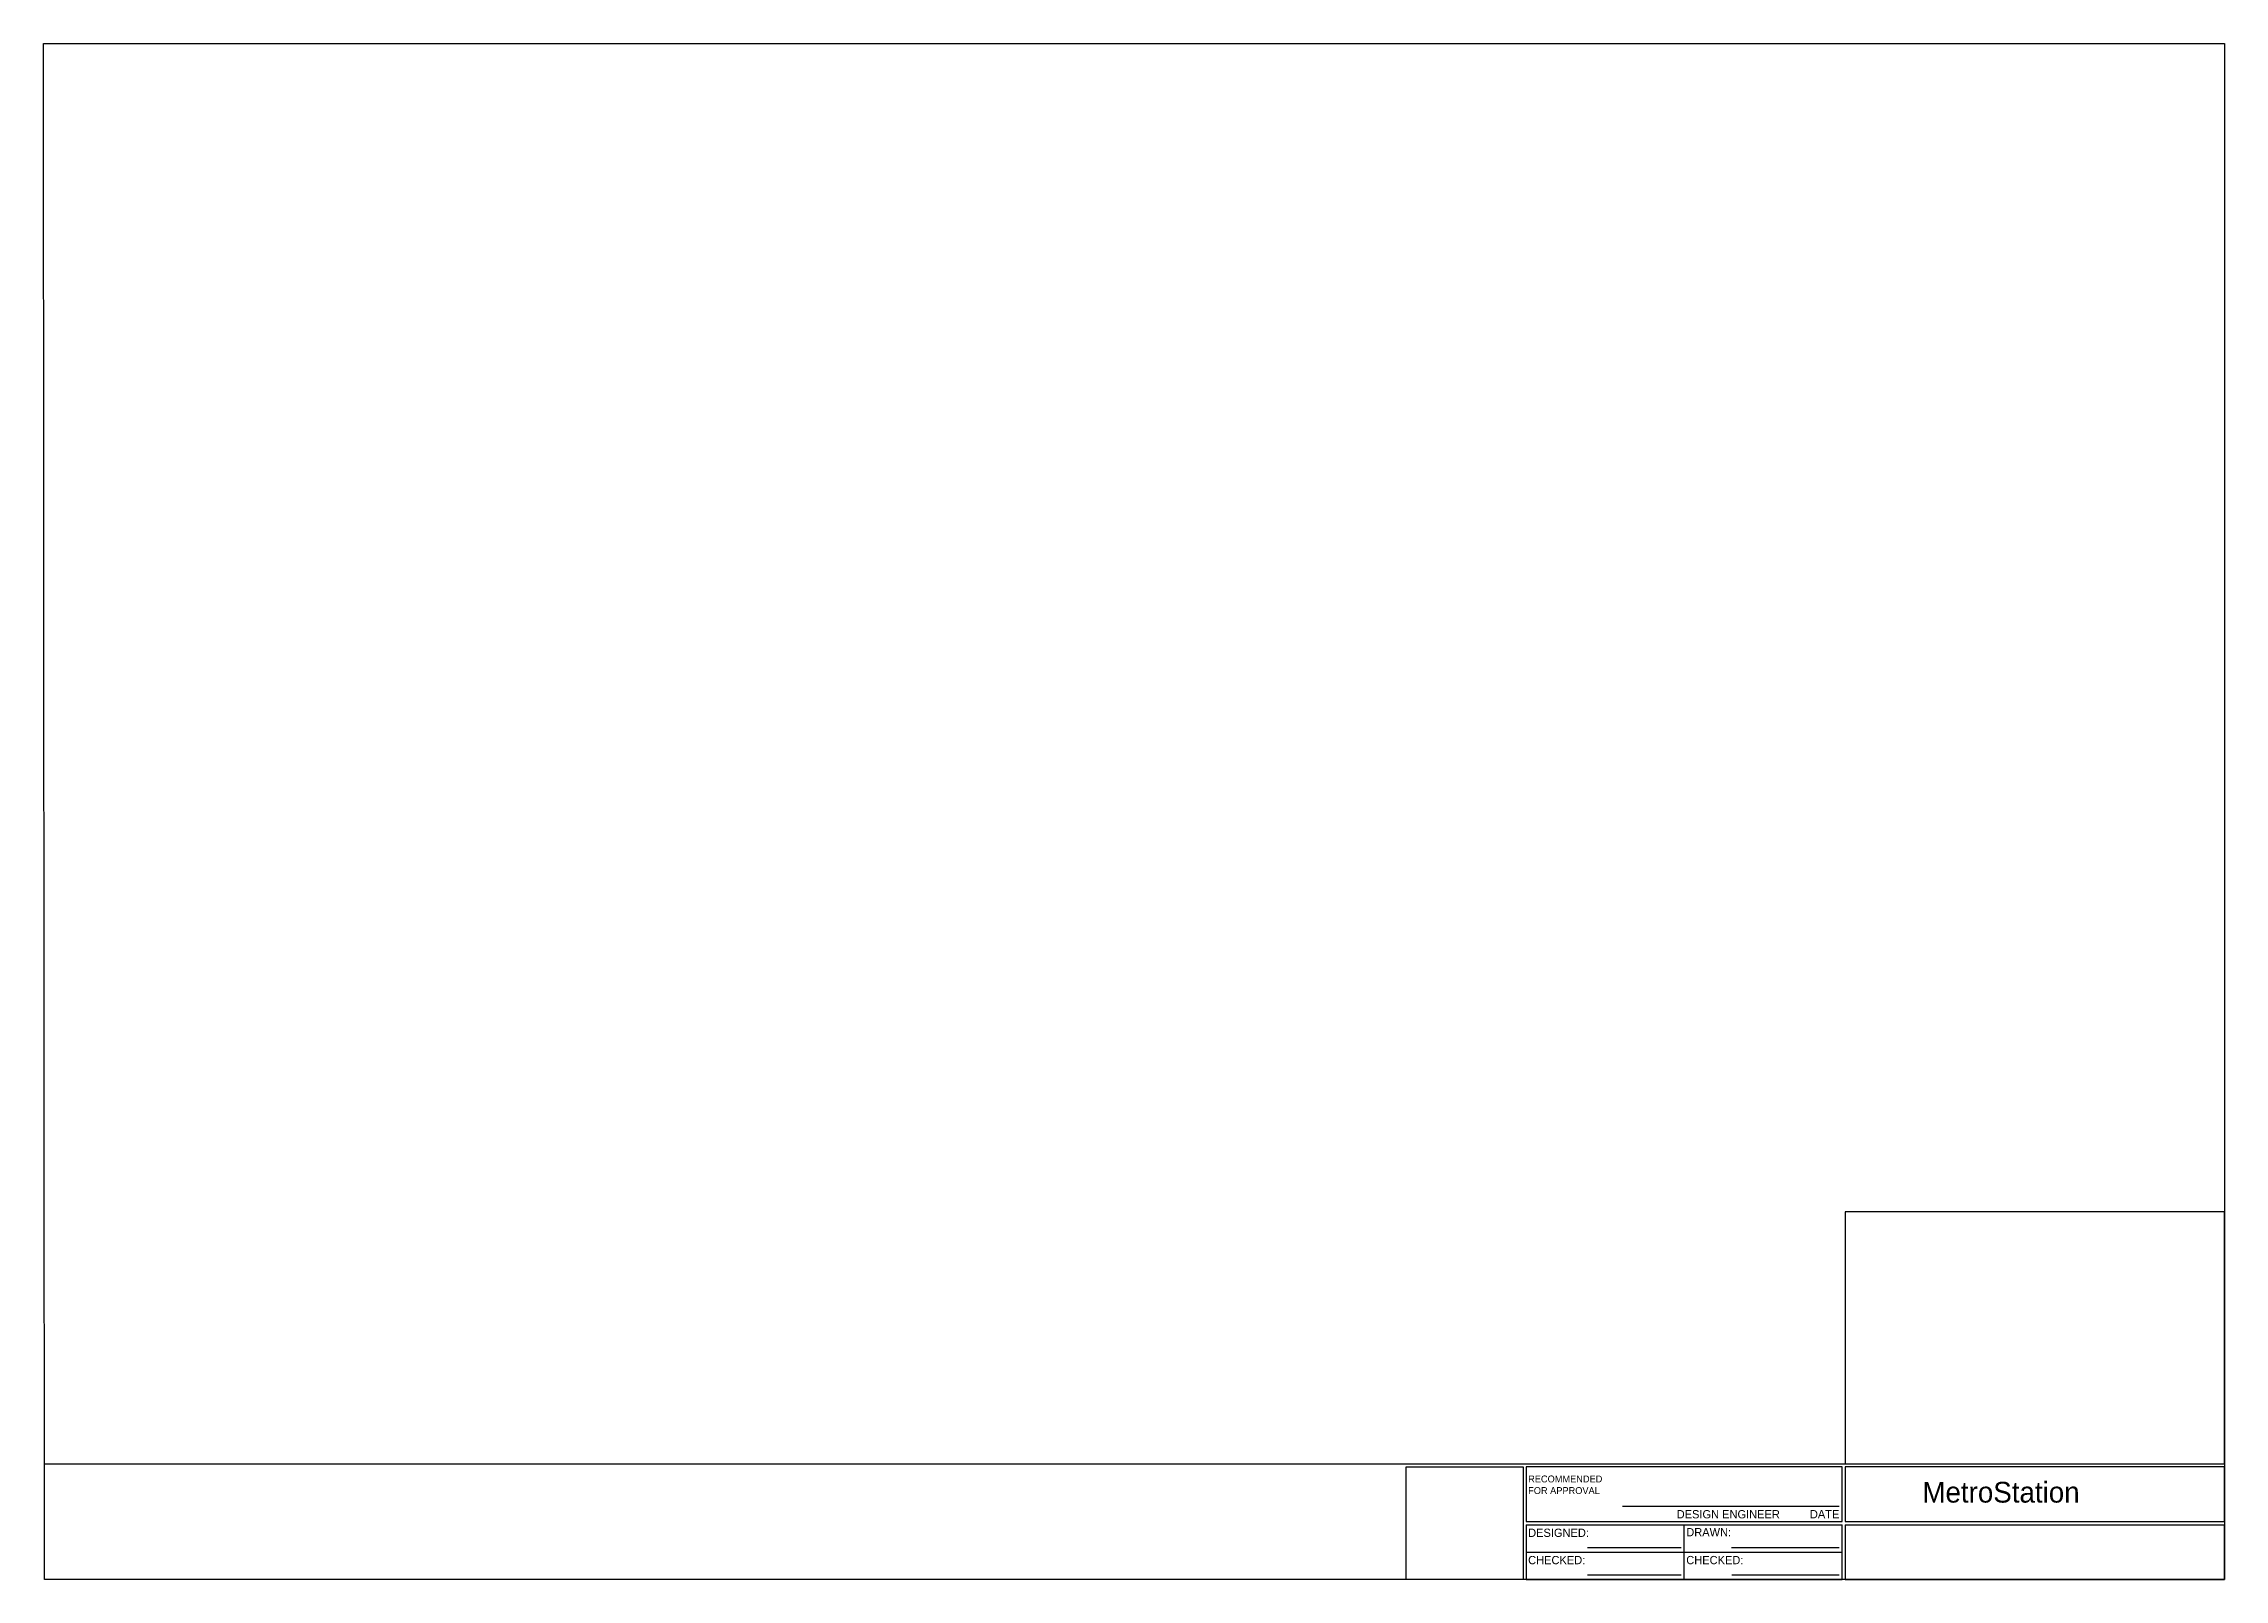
# Model space of a CAD drawing. Extents: x 0 to 841, y 2 to 594.
import ezdxf

# ---------------------------------------------------------------- set-up
doc = ezdxf.new("R2010")
doc.units = 0
doc.layers.add('Plan Border', color=7, linetype='Continuous')
doc.layers.add('Plan Text Titles', color=7, linetype='Continuous')

msp = doc.modelspace()

# ---------------------------------------------------------------- linework, layer by layer
at = {"layer": 'Plan Border'}
for p, q in [((0.4, 46.15), (841, 46.15)), ((571.78, 23.87), (693.6, 23.87)), ((571.78, 22.67), (693.6, 22.67)), ((632.69, 1.59), (632.69, 22.67)), ((694.82, 23.87), (841, 23.87)), ((694.82, 22.67), (841, 22.67)), ((571.78, 12.13), (693.6, 12.13))]:
    msp.add_line(p, q, dxfattribs=at)
for points in [[(0, 594), (841, 594), (841, 1.59), (0.4, 1.59)], [(525.49, 44.95), (570.56, 44.95), (570.56, 1.59), (525.49, 1.59)]]:
    msp.add_lwpolyline(points, close=True, dxfattribs=at)
for points in [[(841, 46.15), (841, 143.41), (694.82, 143.41), (694.82, 46.15)], [(693.6, 23.87), (693.6, 44.95), (571.78, 44.95), (571.78, 23.87)], [(841, 23.87), (841, 44.95), (694.82, 44.95), (694.82, 23.87)], [(571.78, 22.67), (571.78, 1.59), (693.6, 1.59), (693.6, 22.67)], [(694.82, 22.67), (694.82, 1.59), (841, 1.59), (841, 22.67)]]:
    msp.add_lwpolyline(points, dxfattribs=at)
at = {"layer": 'Plan Text Titles'}
for p, q in [((692.38, 29.66), (608.87, 29.66)), ((631.47, 13.79), (595.37, 13.79)), ((692.41, 13.79), (650.86, 13.79)), ((631.47, 3.19), (595.37, 3.19)), ((692.41, 3.19), (650.99, 3.19))]:
    msp.add_line(p, q, dxfattribs=at)

# ---------------------------------------------------------------- texts
for s, height, p in [('RECOMMENDED', 2.6566, (572.5, 39.01)), ('FOR APPROVAL', 2.6566, (572.5, 34.53)), ('MetroStation', 8, (724.53, 31.22)), ('DESIGN ENGINEER', 3.188, (629.78, 25.13)), ('DATE', 3.188, (681.15, 25.16)), ('DESIGNED:', 3.188, (572.5, 17.98)), ('DRAWN:', 3.188, (633.48, 18.21)), ('CHECKED:', 3.188, (572.5, 7.45)), ('CHECKED:', 3.188, (633.48, 7.45))]:
    msp.add_text(s, height=height, dxfattribs=at).set_placement(p)

doc.saveas('drawing.dxf')
